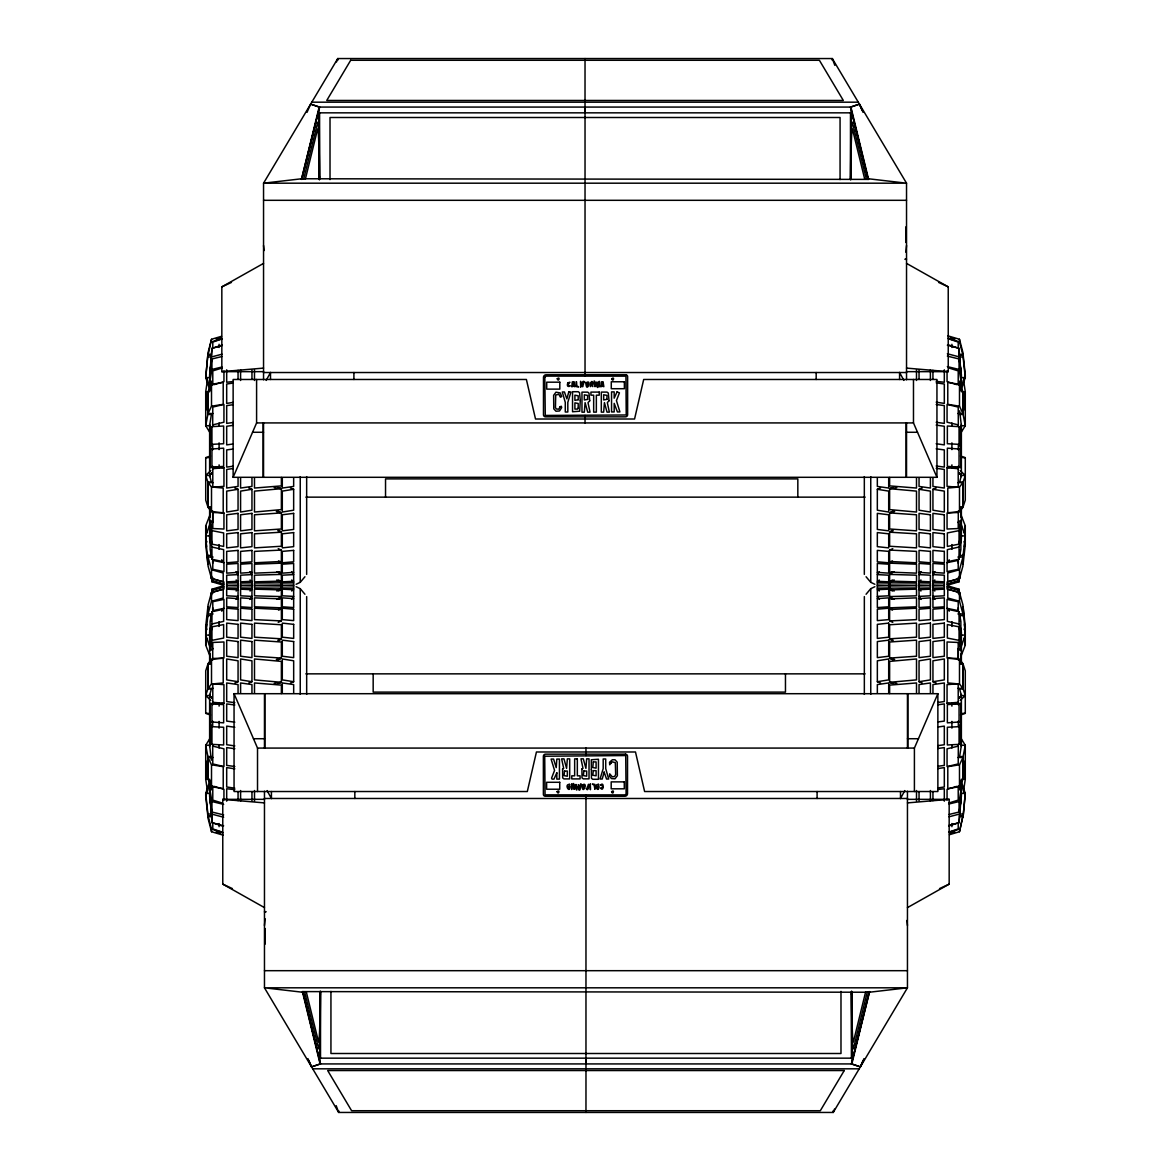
<?xml version="1.0" encoding="UTF-8"?>
<svg xmlns="http://www.w3.org/2000/svg" width="1171" height="1171" viewBox="0 0 1171 1171"><rect width="100%" height="100%" fill="white"/><g stroke="black" fill="none" stroke-linecap="round" stroke-linejoin="round"><path stroke-width="1.5" d="M212.668 563.353L212.668 560.309M212.668 521.578L212.668 510.849M296.131 586.715L300.244 588.676L300.244 694.315M319.42 179.895L319.42 176.455M851.58 994.545L851.58 991.105M874.869 584.285L870.756 582.324L870.756 476.685M958.332 660.151L958.332 649.422M958.332 610.691L958.332 607.647M302.821 993.228L302.396 991.603L869.79 992.232M320.356 993.506L320.327 1001.307A55.344 1.727 90 0 1 318.644 1048.85L304.562 991.749M585.032 58.55L585.017 112.84L318.146 112.84M585.968 1112.45L585.983 1058.16L852.854 1058.16M850.644 177.494L850.673 169.693A55.344 1.727 90 0 1 852.356 122.15L866.438 179.251M868.179 177.772L868.604 179.397L301.21 178.768M320.107 1058.525L320.444 991.998M850.556 179.002L850.893 112.475M211.673 384.542L209.624 377.618L211.366 354.389L207.882 354.389L205.715 377.618L209.77 389.738M961.23 781.262L965.285 793.382L963.118 816.611L959.635 816.611L961.376 793.382L959.327 786.458M210.268 627.993L209.624 635.092L211.278 640.317M210.897 620.893L211.366 615.565L207.896 615.565L205.715 635.092L209.902 646.904M960.103 550.107L959.635 555.435L963.104 555.435L965.285 535.908L961.098 524.096M960.732 543.007L961.376 535.908L959.722 530.683M264.47 925.485L265.144 918.752M905.856 252.248L906.53 245.515M207.882 354.389L205.715 377.618L209.624 377.618M963.118 816.611L965.285 793.382L961.376 793.382M211.073 598.132L211.951 589.218L223.646 585.749L223.646 586.642L213.62 589.613M959.927 572.868L959.049 581.782L947.354 585.251L947.354 584.358L957.38 581.387M959.049 581.782L959.927 573.761M210.341 656.96L205.715 645.162L205.715 626.236L207.896 606.71L207.896 615.565M960.659 514.04L965.285 525.838L965.285 544.764L963.104 564.29L963.104 555.435M209.814 390.119L210.209 386.884M960.791 784.116L961.186 780.881M221.978 345.665L211.936 348.285L210.546 368.953M210.546 368.133L211.936 348.285M205.715 631.476L206.594 624.421M207.457 617.351L207.896 613.809M205.715 645.162L206.594 638.093M964.406 532.907L965.285 525.838M963.104 557.191L963.543 553.649M964.406 546.579L965.285 539.524M949.022 825.335L959.064 822.715L960.454 802.867M959.064 822.715L960.454 802.047M210.824 598.542L211.951 590.55L211.951 593.595M960.176 572.458L959.049 580.45L959.049 577.405M207.399 380.399L205.715 391.743L205.715 425.717L210.487 433.504M205.715 410.289L206.681 403.805M964.318 767.195L965.285 760.711M963.601 790.601L965.285 779.257L965.285 745.283L960.513 737.496M209.624 425.717L211.366 414.461L207.882 414.461L205.715 425.717L209.624 425.717L211.322 428.82M961.376 745.283L959.635 756.539L963.118 756.539L965.285 745.283L961.376 745.283L959.678 742.18M210.56 648.851L211.951 640.361L223.646 638.063L223.646 624.567L211.951 626.851L210.56 635.341L210.56 650.564L213.181 648.529M959.049 530.639L947.354 532.937L947.354 546.433L959.049 544.149L959.049 530.639L960.44 522.149M959.049 544.149L960.44 535.659L960.44 520.436L957.819 522.471M221.978 356.526L211.936 358.97L210.136 369.582L210.136 382.2M210.136 380.077L211.936 369.451L211.936 358.97M949.022 814.474L959.064 812.03L959.064 801.55L960.864 790.923M959.064 812.03L960.864 801.418L960.864 788.8M210.136 633.628L211.951 623.967L223.646 621.377L223.646 609.198L211.951 611.789L210.136 621.45L210.136 638.795M959.049 547.033L947.354 549.623L947.354 561.802L959.049 559.211L959.049 547.033L960.864 537.372M959.049 559.211L960.864 549.55L960.864 532.205M205.715 403.805L207.882 392.548L207.882 414.461M965.285 767.195L963.118 778.452L963.118 756.539M862.046 110.03L859.441 104.117L850.922 107.073L319.156 107.073L301.459 179.397L319.595 107.073L310.637 104.117L307.007 112.372M303.64 179.251L317.722 122.15A55.344 1.727 -90 0 1 319.405 169.693L319.42 177.494M305.368 179.119L317.502 129.513A48.377 1.508 -90 0 1 319.215 177.494M865.632 991.881L853.498 1041.487A48.377 1.508 -90 0 1 851.785 993.506M853.498 1048.469L867.36 991.749M862.968 1060.97L860.363 1066.883L851.405 1063.927L869.541 991.603L851.844 1063.927L320.078 1063.927L311.559 1066.883L308.954 1060.97M301.898 177.772L301.898 179.397L319.595 107.073M851.405 1063.927L869.102 991.603L869.102 993.228M221.539 336.297L211.512 339.268L208.028 352.676L208.028 355.237L211.409 355.237M208.028 355.237L211.512 339.268M949.461 834.703L959.488 831.732L962.972 815.763L959.591 815.763M959.488 831.732L962.972 815.763M208.043 613.941L211.512 601.265L223.222 598L223.222 589.145L211.512 592.424L208.043 605.085L208.043 613.941L213.093 613.941M959.488 569.735L947.778 573L947.778 581.855L959.488 578.576L959.488 569.735L962.957 557.059L957.907 557.059M959.488 578.576L962.957 565.915L962.957 557.059M209.77 781.262L205.715 793.382L207.896 814.035L211.366 814.035L209.624 793.382L211.688 786.458M959.312 384.542L961.376 377.618L959.635 356.965L963.104 356.965L965.285 377.618L961.23 389.738M209.624 793.191L211.731 786.283M959.269 384.717L961.376 377.809M211.263 530.683L209.624 535.908L210.253 543.007M959.737 640.317L961.376 635.092L960.747 627.993M211.248 530.844L209.624 535.908L205.715 535.908L207.882 564.29L205.715 544.764L205.715 525.838L210.326 514.04M959.752 640.156L961.376 635.092L965.285 635.092L963.118 606.71L965.285 626.236L965.285 645.162L960.674 656.96M210.824 700.434L205.715 695.53L207.896 688.899L207.896 664.191L205.715 670.837L205.715 713.329L210.502 715.027M960.498 455.973L965.285 457.671L965.285 500.163L963.104 506.809L963.104 482.101L965.285 475.47L960.176 470.566M211.366 816.611L207.896 816.611L205.715 795.958L210.356 782.096M960.644 388.904L965.285 375.042L963.104 354.389L959.635 354.389M205.715 535.908L210.487 522.398M205.715 544.764L206.901 541.383M964.099 629.617L965.285 626.236M960.513 648.602L965.285 635.092M336.516 61.946L337.775 58.55L832.303 58.55L906.53 183.188L906.53 379.77M834.484 1109.054L833.225 1112.45L338.697 1112.45L264.47 987.812L264.47 791.23M320.517 1063.927L302.821 991.603L320.517 1063.927L311.559 1066.883L307.929 1058.628M850.483 107.073L868.179 179.397L850.483 107.073L859.441 104.117L863.071 112.372M906.091 422.921L906.091 477.3L233.131 477.3L256.595 422.921L256.595 379.477M914.405 791.523L914.405 748.079L937.869 693.7L264.909 693.7L264.909 748.079M863.993 1058.628L860.363 1066.883L851.844 1063.927M208.014 774.412L205.715 779.257L207.413 790.601M962.986 396.588L965.285 391.743L963.587 380.399M208.028 413.509L211.512 406.205L223.207 404.332L223.207 382.419L211.512 384.308L208.028 391.612L208.028 413.509L213.093 413.509M959.488 764.795L947.793 766.668L947.793 788.581L959.488 786.692L959.488 764.795L962.972 757.491L957.907 757.491M959.488 786.692L962.972 779.388L962.972 757.491M211.366 760.199L209.624 745.283L211.322 742.18M959.678 428.82L961.376 425.717L959.635 410.801M266.168 380.414L270.53 372.466M900.47 798.534L904.832 790.586M209.624 744.61L211.366 741.55M959.635 429.45L961.376 426.39M210.502 737.496L205.715 745.283L205.715 779.257L209.624 779.257M960.498 433.504L965.285 425.717L965.285 391.743L961.376 391.743M210.546 446.605L211.936 444.336L223.646 443.736L223.646 426.024L211.936 426.639L210.546 428.893L210.546 447.834M959.064 726.664L947.354 727.264L947.354 744.976L959.064 744.361L959.064 726.664L960.454 724.395M959.064 744.361L960.454 742.107L960.454 723.166M236.161 591.048L238.064 588.135L226.691 587.944L226.691 583.056L238.05 582.865L236.161 579.952M250.067 591.048L251.955 588.135L240.597 587.944L240.582 583.056L251.955 582.865L250.067 579.952M291.769 591.048L293.672 588.135L282.299 587.944L282.299 583.056L293.658 582.865L291.769 579.952M879.231 579.952L877.328 582.865L888.701 583.056L888.701 587.944L877.342 588.135L879.231 591.048M920.933 579.952L919.045 582.865L930.403 583.056L930.418 587.944L919.045 588.135L920.933 591.048M934.839 579.952L932.936 582.865L944.309 583.056L944.309 587.944L932.95 588.135L934.839 591.048M236 599.376L238.064 596.39L226.691 595.805L226.691 589.145L238.064 589.73M249.891 599.376L251.955 596.39L240.597 595.805L240.597 589.145L251.955 589.73M291.608 599.376L293.672 596.39L282.299 595.805L282.299 589.145L293.672 589.73M879.392 571.624L877.328 574.61L888.701 575.195L888.701 581.855L877.328 581.27M921.109 571.624L919.045 574.61L930.403 575.195L930.403 581.855L919.045 581.27M935 571.624L932.936 574.61L944.309 575.195L944.309 581.855L932.936 581.27M221.714 611.16L223.939 608.335L223.939 599.391L212.785 601.689L212.785 610.633L223.939 608.335M947.061 562.665L958.215 560.367L958.215 569.311L947.061 571.609L947.061 562.665L949.286 559.84M208.043 688.343L211.512 684.04L223.222 682.927L223.222 658.219L211.512 659.332L208.043 663.65L208.043 688.343L213.093 688.343M959.488 486.96L947.778 488.073L947.778 512.781L959.488 511.668L959.488 486.96L962.957 482.657L957.907 482.657M959.488 511.668L962.957 507.35L962.957 482.657M296.117 584.285L300.244 582.324L304.928 576.761M866.072 594.239L870.756 588.676L874.883 586.715M281.377 588.193L278.8 590.784L281.377 588.193L281.377 582.807L278.786 580.216L281.377 582.807L254.488 583.056L254.502 587.944L281.377 588.193L276.898 591.106M889.623 582.807L892.2 580.216L889.623 582.807L889.623 588.193L892.214 590.784L889.623 588.193L916.512 587.944L916.498 583.056L889.623 582.807L894.102 579.894M210.487 455.973L205.715 457.671L205.715 500.163L207.882 506.809L207.882 482.101L205.715 475.47L210.809 470.566M960.191 700.434L965.285 695.53L963.118 688.899L963.118 664.191L965.285 670.837L965.285 713.329L960.513 715.027M281.377 596.581L278.8 599.04L281.377 596.581L281.377 589.906L254.502 589.145L254.502 595.805L281.377 596.581L276.898 599.289M889.623 574.419L892.2 571.96L889.623 574.419L889.623 581.094L916.498 581.855L916.498 575.195L889.623 574.419L894.102 571.711M278.8 610.003L281.377 607.837L281.377 598.893L254.502 597.854L254.502 606.798L281.377 607.837L278.215 609.549M892.2 560.997L889.623 563.163L889.623 572.107L916.498 573.146L916.498 564.202L889.623 563.163L892.785 561.451M278.566 640.639L281.377 638.81L281.377 624.743L254.502 623.118L254.502 637.185L281.377 638.81L278.274 640.654M892.726 530.346L889.623 532.19L916.498 533.815L916.498 547.882L889.623 546.257L889.623 532.19L892.434 530.361M263.548 371.661L221.831 371.661L221.831 286.866L263.548 263.387M907.452 907.613L949.169 884.134L949.169 799.339L907.452 799.339M278.274 659.639L281.377 658.087L281.377 642.015L254.502 640.156L254.502 656.228L281.377 658.087L276.722 660.137M894.278 510.863L889.623 512.913L916.498 514.772L916.498 530.844L889.623 528.985L889.623 512.913L892.726 511.361M221.831 286.866L231.463 282.416M939.537 888.584L949.169 884.134M278.215 622.343L281.377 620.937L281.377 609.52L254.502 608.203L254.502 619.62L281.377 620.937M889.623 550.063L916.498 551.38L916.498 562.797L889.623 561.48L889.623 550.063L892.785 548.657M210.136 467.361L223.646 466.38L223.646 448.171L210.136 449.137L210.136 467.507L218.582 467.522M952.418 703.478L960.864 703.493L960.864 721.863L947.354 722.829L947.354 704.62L960.864 703.639M234.815 683.03L238.064 681.712L238.064 660.795L226.691 658.966L226.691 679.883L238.064 681.712M248.72 683.03L251.955 681.712L251.955 660.795L240.597 658.966L240.597 679.883L251.955 681.712M290.423 683.03L293.672 681.712L293.672 660.795L282.299 658.966L282.299 679.883L293.672 681.712M877.328 489.288L888.701 491.117L888.701 512.034L877.328 510.205L877.328 489.288L880.577 487.97M919.045 489.288L930.403 491.117L930.403 512.034L919.045 510.205L919.045 489.288L922.28 487.97M932.936 489.288L944.309 491.117L944.309 512.034L932.936 510.205L932.936 489.288L936.185 487.97M278.025 640.098L281.377 638.81M889.623 532.19L892.975 530.902M222.344 338.843L212.785 342.093L212.785 348.168L222.344 344.933M948.656 826.067L958.215 822.832L958.215 828.907L948.656 832.157M277.937 683.425L281.377 682.312L281.377 661.395L254.502 658.966L254.502 679.883L281.377 682.312L277.937 683.161M893.063 487.839L889.623 488.688L916.498 491.117L916.498 512.034L889.623 509.605L889.623 488.688L893.063 487.575M222.344 367.928L212.785 370.9L212.785 385.113M214.381 384.615L223.939 381.644L223.939 370.987M956.619 786.385L947.061 789.356L947.061 800.013M948.656 803.072L958.215 800.1L958.215 785.887M215.976 338.99L220.748 337.526M950.252 833.474L955.024 832.01M211.512 341.83L221.539 338.873M949.461 832.127L959.488 829.17M212.785 592.263L223.939 589.013L223.939 586.788L212.785 590.038L212.785 593.39M958.215 578.737L947.061 581.987L947.061 584.212L958.215 580.962L958.215 577.61M276.341 659.493L281.377 658.087M889.623 512.913L894.659 511.507M211.936 356.833L221.978 354.213M949.022 816.787L959.064 814.167M211.936 369.451L221.978 367.021M949.022 803.979L959.064 801.55M212.785 424.853L223.939 422.204L223.939 404.419L212.785 407.069L212.668 425.468M958.215 746.147L947.061 748.796L947.061 766.581L958.215 763.931L958.332 745.532M905.168 259.42L906.53 259.186L905.168 258.996M265.832 911.58L264.47 911.814L265.832 912.004M238.05 489.288L226.691 491.117L226.691 512.034L238.05 510.205L238.05 489.288L234.8 487.97M251.955 489.288L240.582 491.117L240.582 512.034L251.955 510.205L251.955 489.288L248.706 487.97M293.658 489.288L282.299 491.117L282.299 512.034L293.658 510.205L293.658 489.288L290.408 487.97M877.342 681.712L888.701 679.883L888.701 658.966L877.342 660.795L877.342 681.712L880.592 683.03M919.045 681.712L930.418 679.883L930.418 658.966L919.045 660.795L919.045 681.712L922.294 683.03M932.95 681.712L944.309 679.883L944.309 658.966L932.95 660.795L932.95 681.712L936.2 683.03M233.175 383.049L226.691 384.015L226.691 403.395L233.175 402.414M889.623 488.688L896.781 487.619M274.219 683.381L281.377 682.312M937.825 768.586L944.309 767.605L944.309 786.985L937.825 787.951M233.175 425.336L226.691 426.273L226.691 444.892L233.175 443.97M233.175 468.532L226.691 469.454L226.691 488.044L238.05 486.419L238.05 477.973M937.825 702.468L944.309 701.546L944.309 682.956L932.95 684.581L932.95 693.027M937.825 727.03L944.309 726.108L944.309 744.727L937.825 745.664M233.175 404.712L226.691 405.605L226.691 423.39L233.175 422.497M937.825 748.503L944.309 747.61L944.309 765.395L937.825 766.288M233.175 449.049L226.691 449.898L226.691 467.083L233.175 466.219M937.825 704.781L944.309 703.917L944.309 721.102L937.825 721.951M958.215 466.278L958.215 487.268L947.061 486.331L947.061 467.741L955.024 466.702M215.976 704.298L223.939 703.259L223.939 684.669L212.785 683.732L212.785 704.722M301.65 178.768L263.548 183.188L263.548 379.77M869.35 992.232L907.452 987.812L907.452 791.23M233.175 381.541L226.691 382.244L226.691 369.816M937.825 789.459L944.309 788.756L944.309 801.184M277.922 487.839L281.377 488.688L254.488 491.117L254.488 512.034L281.377 509.605L281.377 488.688L277.922 487.575M893.078 683.161L889.623 682.312L916.512 679.883L916.512 658.966L889.623 661.395L889.623 682.312L893.078 683.425M221.831 371.661L263.548 368.104M907.452 802.896L949.169 799.339M212.785 468.678L223.939 467.741L223.939 486.331L212.785 487.268L212.785 466.278M958.215 704.722L958.215 683.732L947.061 684.669L947.061 703.259L958.215 702.322M276.722 510.863L281.377 512.913L254.488 514.772L254.488 530.844L281.377 528.985L281.377 512.913L278.274 511.361M238.05 572.356L226.691 573.146L226.691 564.202L238.05 563.427L238.064 607.573L226.691 606.798L226.691 597.854L238.064 598.644M251.955 572.356L240.582 573.146L240.582 564.202L251.955 563.427L251.955 607.573L240.597 606.798L240.597 597.854L251.955 598.644M293.658 572.356L282.299 573.146L282.299 564.202L293.658 563.427L293.672 607.573L282.299 606.798L282.299 597.854L293.672 598.644M877.342 598.644L888.701 597.854L888.701 606.798L877.342 607.573L877.328 563.427L888.701 564.202L888.701 573.146L877.328 572.356M919.045 598.644L930.418 597.854L930.418 606.798L919.045 607.573L919.045 563.427L930.403 564.202L930.403 573.146L919.045 572.356M932.95 598.644L944.309 597.854L944.309 606.798L932.95 607.573L932.936 563.427L944.309 564.202L944.309 573.146L932.936 572.356M894.278 660.137L889.623 658.087L916.512 656.228L916.512 640.156L889.623 642.015L889.623 658.087L892.726 659.639M278.274 530.346L281.377 532.19L254.488 533.815L254.488 547.882L281.377 546.257L281.377 532.19L278.552 530.361M892.726 640.654L889.623 638.81L916.512 637.185L916.512 623.118L889.623 624.743L889.623 638.81L892.448 640.639M238.05 581.27L226.691 581.855L226.691 575.195L238.05 574.61L235.986 571.624M251.955 581.27L240.582 581.855L240.582 575.195L251.955 574.61L249.891 571.624M293.658 581.27L282.299 581.855L282.299 575.195L293.658 574.61L291.594 571.624M877.342 589.73L888.701 589.145L888.701 595.805L877.342 596.39L879.406 599.376M919.045 589.73L930.418 589.145L930.418 595.805L919.045 596.39L921.109 599.376M932.95 589.73L944.309 589.145L944.309 595.805L932.95 596.39L935.014 599.376M281.377 550.063L254.488 551.38L254.488 562.797L281.377 561.48L281.377 550.063L278.215 548.657M889.623 620.937L916.512 619.62L916.512 608.203L889.623 609.52L889.623 620.937L892.785 622.343M958.215 512.488L947.061 512.957L947.061 529.029L958.215 528.545L958.332 510.849M212.785 658.512L223.939 658.043L223.939 641.971L212.785 642.455L212.668 660.151M281.377 574.419L254.488 575.195L254.488 581.855L281.377 581.094L281.377 574.419L278.786 571.96L281.377 574.419L276.898 571.711M889.623 596.581L916.512 595.805L916.512 589.145L889.623 589.906L889.623 596.581L892.214 599.04L889.623 596.581L894.102 599.289M226.691 585.28L238.05 585.076M240.582 585.28L251.955 585.076M282.299 585.28L293.658 585.076M877.342 585.924L888.701 585.72M919.045 585.924L930.418 585.72M932.95 585.924L944.309 585.72M254.488 585.28L281.377 585.017M889.623 585.983L916.512 585.72M952.418 467.522L960.864 467.507L960.864 449.137L947.354 448.171L947.354 466.38L960.864 467.361M218.582 703.478L210.136 703.493L210.136 721.863L223.646 722.829L223.646 704.62L210.136 703.639M311.793 102.184L858.284 102.184M851.932 112.84L585.061 112.84L585.032 107.073M263.548 200.314L906.53 200.314M959.591 355.237L962.957 355.237L962.957 352.676L959.488 339.268L947.778 335.814M207.882 356.965L211.366 356.965M906.53 371.661L948.232 371.661L948.232 286.866L906.53 263.387M263.548 372.524L906.53 372.524M961.376 377.618L965.285 377.618L965.285 375.042M209.624 391.743L205.715 391.743L208.014 396.588M957.907 413.509L962.957 413.509L962.957 391.612L959.488 384.308L947.778 382.419L947.778 404.332L959.488 406.205L962.957 413.509M959.635 414.461L963.104 414.461L965.285 425.717L961.376 425.717M256.595 422.921L913.482 422.921L936.946 477.3L906.53 477.3L906.53 422.921M252.555 432.275L263.548 432.275M906.53 432.275L917.508 432.275M205.715 457.671L208.321 457.671M962.679 457.671L965.285 457.671M205.715 475.47L209.624 475.47L212.112 472.806L209.624 475.47L211.366 482.101L207.882 482.101M965.285 475.47L961.376 475.47L958.888 472.806L961.376 475.47L959.635 482.101L963.104 482.101M208.028 482.657L211.512 486.96L223.207 488.073L223.207 512.781L211.512 511.668L208.028 507.35L208.028 482.657L213.093 482.657M305.894 497.148L865.135 497.148M965.285 535.908L961.376 535.908L959.737 530.844M207.882 555.435L211.366 555.435L210.882 550.107M208.028 557.059L211.512 569.735L223.207 573L223.207 581.855L211.512 578.576L208.028 565.915L208.028 557.059L213.093 557.059M957.907 613.941L962.972 613.941L962.972 605.085L959.488 592.424L947.793 589.145L947.793 598L959.488 601.265L962.972 613.941M963.118 615.565L959.635 615.565L960.118 620.893M205.715 635.092L209.624 635.092L211.263 640.156M305.865 673.852L865.106 673.852M957.907 688.343L962.972 688.343L962.972 663.65L959.488 659.332L947.793 658.219L947.793 682.927L959.488 684.04L962.972 688.343M207.896 688.899L211.366 688.899L209.624 695.53L212.053 698.165L209.624 695.53L205.715 695.53M963.118 688.899L959.635 688.899L961.376 695.53L958.961 698.165L961.376 695.53L965.285 695.53M937.869 693.7L937.869 791.523L644.606 791.523L635.487 751.987L536.435 751.987L527.316 791.523L234.054 791.523L234.054 693.7L264.47 693.7L264.47 748.079M205.715 713.329L208.321 713.329M962.679 713.329L965.285 713.329M253.492 738.725L264.47 738.725M907.452 738.725L918.445 738.725M209.624 745.283L205.715 745.283L207.896 756.539L207.896 778.452L205.715 767.195M234.054 693.7L257.518 748.079L914.405 748.079M207.896 756.539L211.366 756.539M208.043 757.491L211.512 764.795L223.222 766.668L223.222 788.581L211.512 786.692L208.043 779.388L208.043 757.491L213.093 757.491M961.376 779.257L965.285 779.257L962.986 774.412M209.624 793.382L205.715 793.382L205.715 795.958M264.47 798.476L907.452 798.476M264.47 907.613L222.768 884.134L222.768 799.339L264.47 799.339M959.635 814.035L963.118 814.035M223.222 835.186L211.512 831.732L208.043 818.324L208.043 815.763L211.409 815.763M264.47 970.686L907.452 970.686M319.068 1058.16L585.939 1058.16L585.968 1063.927M312.716 1068.816L859.207 1068.816M889.623 585.017L916.498 585.28M254.502 585.72L281.377 585.983M932.936 585.076L944.309 585.28M919.045 585.076L930.403 585.28M877.328 585.076L888.701 585.28M282.299 585.72L293.672 585.924M240.597 585.72L251.955 585.924M226.691 585.72L238.064 585.924M960.44 447.834L960.44 428.893L959.049 426.639L947.354 426.024L947.354 443.736L959.049 444.336L960.44 446.605M210.56 724.395L211.951 726.664L223.646 727.264L223.646 744.976L211.951 744.361L210.56 742.107L210.56 723.166M906.53 368.104L948.232 371.661M947.061 467.741L958.215 468.678M212.785 702.322L223.939 703.259M222.768 799.339L264.47 802.896M936.185 381.365L944.309 382.244L944.309 369.816M234.815 789.635L226.691 788.756L226.691 801.184M868.428 178.768L906.53 183.188L263.548 183.188L337.775 58.55L337.775 60.292M302.572 992.232L264.47 987.812L907.452 987.812L833.225 1112.45L833.225 1110.708M215.976 466.702L223.939 467.741M947.061 703.259L955.024 704.298M936.185 448.83L944.309 449.898L944.309 467.083L936.185 466.014M234.815 704.986L226.691 703.917L226.691 721.102L234.815 722.17M936.185 404.493L944.309 405.605L944.309 423.39L936.185 422.277M234.815 748.723L226.691 747.61L226.691 765.395L234.815 766.507M936.185 468.298L944.309 469.454L944.309 488.044L932.936 486.419L932.936 477.973M234.815 702.702L226.691 701.546L226.691 682.956L238.064 684.581L238.064 693.027M936.185 425.102L944.309 426.273L944.309 444.892L936.185 443.736M234.815 727.264L226.691 726.108L226.691 744.727L234.815 745.898M936.185 382.815L944.309 384.015L944.309 403.395L936.185 402.18M274.204 487.619L281.377 488.688M889.623 682.312L896.796 683.381M234.815 768.82L226.691 767.605L226.691 786.985L234.815 788.185M957.834 648.529L960.454 650.564L960.454 635.341L959.064 626.851L947.354 624.567L947.354 638.063L959.064 640.361L960.454 648.851M210.546 522.149L211.936 530.639L223.646 532.937L223.646 546.433L211.936 544.149L210.546 535.659L210.546 520.436L213.166 522.471M947.061 608.335L958.215 610.633L958.215 601.689L947.061 599.391L947.061 608.335L949.3 611.16M223.939 562.665L212.785 560.367L212.785 569.311L223.939 571.609L223.939 562.665L221.7 559.84M960.864 638.795L960.864 621.45L959.064 611.789L947.354 609.198L947.354 621.377L959.064 623.967L960.864 633.628M210.136 537.372L211.936 547.033L223.646 549.623L223.646 561.802L211.936 559.211L210.136 549.55L210.136 532.205M958.215 424.853L947.061 422.204L947.061 404.419L958.215 407.069L958.332 425.468M212.785 746.147L223.939 748.796L223.939 766.581L212.785 763.931L212.668 745.532M947.354 356.116L959.049 358.97L960.864 369.582L960.864 382.2M947.354 366.611L959.049 369.451L960.864 380.077M210.136 790.923L211.951 801.55L223.646 804.389M210.136 788.8L210.136 801.418L211.951 812.03L223.646 814.884M947.354 345.225L959.049 348.285L960.44 368.953M947.354 353.774L959.049 356.833L960.44 368.133M210.56 802.867L211.951 814.167L223.646 817.226M210.56 802.047L211.951 822.715L223.646 825.775M889.623 658.087L894.673 659.493M276.327 511.507L281.377 512.913M958.215 592.263L947.061 589.013L947.061 586.788L958.215 590.038L958.215 593.39M212.785 578.737L223.939 581.987L223.939 584.212L212.785 580.962L212.785 577.61M947.778 338.375L959.488 341.83L962.957 355.237M959.927 597.239L959.064 589.218L947.354 585.749L947.354 586.642L957.38 589.613M213.62 581.387L223.646 584.358L223.646 585.251L211.936 581.782L211.073 573.761M208.043 815.763L211.512 829.17L223.222 832.625M950.237 337.526L955.024 338.99M215.976 832.01L220.763 833.474M948.656 367.928L958.215 370.9L958.215 385.113M956.619 384.615L947.061 381.644L947.061 370.987M214.381 786.385L223.939 789.356L223.939 800.013M222.344 803.072L212.785 800.1L212.785 785.887M948.656 338.843L958.215 342.093L958.215 348.168L948.656 344.933M222.344 826.067L212.785 822.832L212.785 828.907L222.344 832.157M310.637 104.117L319.156 107.073M889.623 638.81L892.99 640.098M278.01 530.902L281.377 532.19M938.615 282.416L948.232 286.866M222.768 884.134L232.385 888.584M892.785 609.549L889.623 607.837L889.623 598.893L916.512 597.854L916.512 606.798L889.623 607.837L892.214 610.003M278.215 561.451L281.377 563.163L281.377 572.107L254.488 573.146L254.488 564.202L281.377 563.163L278.786 560.997M889.623 588.193L894.102 591.106M276.898 579.894L281.377 582.807M866.072 576.761L870.756 582.324M300.244 588.676L304.928 594.239M959.635 741.55L961.376 744.61M209.624 426.39L211.366 429.45M899.548 372.466L903.91 380.414M267.09 790.586L271.452 798.534M834.821 65.342L832.303 58.55L832.303 60.292M336.179 1105.658L338.697 1112.45L338.697 1110.708M964.084 541.383L965.285 544.764M205.715 626.236L206.916 629.617M960.659 782.096L965.285 795.958M205.715 375.042L210.341 388.904M959.269 786.283L961.376 793.191M209.624 377.809L211.731 384.717M850.922 107.073L868.179 177.626M864.71 179.119L852.576 129.513A48.377 1.508 90 0 0 850.863 177.494M306.29 991.881L318.424 1041.487A48.377 1.508 90 0 0 320.137 993.506M302.821 993.374L320.078 1063.927M965.285 403.805L963.104 392.548L963.104 414.461M964.318 403.805L965.285 410.289M205.715 760.711L206.681 767.195M960.191 598.542L959.064 590.55L959.064 593.595M210.809 572.458L211.936 580.45L211.936 577.405M963.118 613.809L963.543 617.351M964.421 624.421L965.285 631.476M964.421 638.093L965.285 645.162M205.715 525.838L206.579 532.907M205.715 539.524L206.579 546.579M207.457 553.649L207.882 557.191M960.791 386.884L961.171 390.119M209.829 780.881L210.209 784.116M959.927 598.132L959.064 589.218M211.073 572.868L211.936 581.782M906.94 920.435L907.452 925.485M263.548 245.515L264.061 250.565M851.478 991.998L851.815 1058.525L851.844 991.764M319.522 179.002L319.185 112.475L319.156 179.236M851.58 993.506L851.595 1001.307A55.344 1.727 -90 0 0 853.278 1048.85M958.332 560.309L958.332 563.353M212.668 607.647L212.668 610.691M963.104 354.389L963.104 356.965M961.376 374.354L961.376 391.304M961.376 424.531L961.376 476.582M961.376 507.014L961.376 539.187M961.376 631.813L961.376 663.986M961.376 694.418L961.376 746.469M961.376 779.696L961.376 796.646M960.864 653.872L960.864 664.162M960.864 506.838L960.864 517.128M959.488 339.268L959.488 341.83M959.488 384.308L959.488 406.205M959.488 592.424L959.488 601.265M959.488 659.332L959.488 684.04M959.049 348.285L959.049 356.833M959.049 358.97L959.049 369.451M959.049 426.639L959.049 444.336M959.049 448.376L959.049 466.585M959.064 611.789L959.064 623.967M959.064 626.851L959.064 640.361M959.064 704.415L959.064 722.624M958.332 444.614L958.332 449.927M958.332 721.073L958.332 726.386M951.906 344.318L951.906 347.465M951.906 423.009L951.906 426.303M951.906 442.872L951.906 449.605M951.906 464.872L951.906 468.268M951.906 544.559L951.906 549.331M951.906 621.669L951.906 626.441M951.906 702.732L951.906 706.128M951.906 721.395L951.906 728.128M951.906 744.697L951.906 747.991M951.906 823.535L951.906 826.682M936.946 477.3L936.946 379.477L643.684 379.477L634.565 419.013L535.513 419.013L526.394 379.477L233.131 379.477L233.131 477.3M932.936 370.343L932.936 379.228M932.95 791.772L932.95 800.657M930.403 369.816L930.403 380.473M930.403 477.9L930.403 488.044L919.045 486.419L919.045 477.973M930.418 693.1L930.418 682.956L919.045 684.581L919.045 693.027M930.418 790.527L930.418 801.184M919.045 370.343L919.045 379.228M919.045 791.772L919.045 800.657M916.498 369.816L916.498 380.473M916.498 477.9L916.498 488.044L889.623 485.892L889.623 477.446M916.512 693.1L916.512 682.956L889.623 685.108L889.623 693.554M916.512 790.527L916.512 801.184M913.482 379.477L913.482 422.921M907.891 693.7L907.891 748.079M907.452 693.7L907.452 748.079M905.886 226.823L905.886 242.47M900.499 791.523L900.499 798.476M899.577 372.524L899.577 379.477M888.701 477.9L888.701 488.044L877.328 486.419L877.328 477.973M888.701 693.1L888.701 682.956L877.342 684.581L877.342 693.027M870.756 588.676L870.756 694.315M864.33 476.626L864.33 574.39M864.344 596.61L864.344 694.374M851.405 991.998L851.405 1058.525M850.922 112.489L850.922 179.236M850.658 176.455L850.658 179.895M850.483 112.475L850.483 179.002M840.983 991.413L840.983 1053.505L330.939 1053.505L330.939 991.413M840.061 179.587L840.061 117.495L330.017 117.495L330.017 179.587M817.095 791.523L817.095 798.476M816.172 372.524L816.172 379.477M797.832 497.148L797.832 478.895L385.537 478.895L385.537 497.148M785.463 673.852L785.463 692.105L373.168 692.105L373.168 673.852M585.968 748.079L585.968 755.558M585.968 794.889L585.968 1058.716M585.032 112.284L585.032 376.111M585.032 415.442L585.032 422.921M354.828 791.523L354.828 798.476M353.905 372.524L353.905 379.477M320.517 991.998L320.517 1058.525M320.342 991.105L320.342 994.545M320.078 991.764L320.078 1058.511M319.595 112.475L319.595 179.002M306.656 476.626L306.656 574.39M306.67 596.61L306.67 694.374M300.244 476.685L300.244 582.324M293.658 477.973L293.658 486.419L282.299 488.044L282.299 477.9M293.672 693.027L293.672 684.581L282.299 682.956L282.299 693.1M281.377 477.446L281.377 485.892L254.488 488.044L254.488 477.9M281.377 693.554L281.377 685.108L254.502 682.956L254.502 693.1M271.423 791.523L271.423 798.476M270.501 372.524L270.501 379.477M265.114 928.53L265.114 944.177M263.548 422.921L263.548 477.3M263.109 422.921L263.109 477.3M257.518 748.079L257.518 791.523M254.488 369.816L254.488 380.473M254.502 790.527L254.502 801.184M251.955 370.343L251.955 379.228M251.955 477.973L251.955 486.419L240.582 488.044L240.582 477.9M251.955 693.027L251.955 684.581L240.597 682.956L240.597 693.1M251.955 791.772L251.955 800.657M240.582 369.816L240.582 380.473M240.597 790.527L240.597 801.184M238.05 370.343L238.05 379.228M238.064 791.772L238.064 800.657M219.094 344.318L219.094 347.465M219.094 423.009L219.094 426.303M219.094 442.872L219.094 449.605M219.094 464.872L219.094 468.268M219.094 544.559L219.094 549.331M219.094 621.669L219.094 626.441M219.094 702.732L219.094 706.128M219.094 721.395L219.094 728.128M219.094 744.697L219.094 747.991M219.094 823.535L219.094 826.682M212.668 444.614L212.668 449.927M212.668 721.073L212.668 726.386M211.936 426.639L211.936 444.336M211.936 448.376L211.936 466.585M211.936 530.639L211.936 544.149M211.936 547.033L211.936 559.211M211.951 589.218L211.951 590.111M211.951 611.789L211.951 623.967M211.951 626.851L211.951 640.361M211.951 704.415L211.951 722.624M211.951 726.664L211.951 744.361M211.951 801.55L211.951 812.03M211.951 814.167L211.951 822.715M211.512 384.308L211.512 406.205M211.512 486.96L211.512 511.668M211.512 569.735L211.512 578.576M211.512 592.424L211.512 601.265M211.512 659.332L211.512 684.04M211.512 764.795L211.512 786.692M211.512 829.17L211.512 831.732M210.136 506.838L210.136 517.128M210.136 653.872L210.136 664.162M209.624 374.354L209.624 391.304M209.624 424.531L209.624 476.582M209.624 507.014L209.624 539.187M209.624 631.813L209.624 663.986M209.624 694.418L209.624 746.469M209.624 779.696L209.624 796.646M207.896 814.035L207.896 816.611M544.822 377.208L545.276 415.442L626.222 414.988L625.943 376.154L546.125 376.111L544.822 377.208M544.72 756.217L545.057 794.846L624.875 794.889L626.09 794.114L625.724 755.558L544.72 756.217M572.473 385.918L571.975 386.928L572.253 381.98L574.097 381.746L574.888 386.693L572.473 385.918M572.721 382.61C571.931 388.611 575.956 381.292 572.721 382.61M569.472 786.327C569.984 792.401 565.871 784.907 569.472 786.327M569.618 784.365C563.105 783.97 571.214 795.899 569.618 784.365M601.426 385.918L600.928 386.928L601.221 381.98L603.05 381.746L603.855 386.693L601.426 385.918M601.689 382.61C600.899 388.611 604.924 381.292 601.689 382.61M598.44 786.327C598.952 792.401 594.839 784.907 598.44 786.327M598.586 784.365C592.072 783.97 600.181 795.899 598.586 784.365M567.818 382.815C565.417 389.592 573.688 384.571 568.535 385.903C567.32 382.332 572.839 381.644 567.818 382.815M586.115 382.815C585.91 394.671 592.76 378.262 586.115 382.815M582.265 785.112C582.06 796.968 588.911 780.559 582.265 785.112M600.562 785.112C601.967 783.545 604.353 789.561 600.533 787.922C603.694 793.118 604.397 780.589 600.562 785.112M560.045 406.849L558.801 409.177L556.43 409.001L555.435 407.654L555.698 395.051L558.801 394.232L560.411 397.174L561.685 396.588L560.309 392.958L555.976 392.183L553.634 395.315L553.781 408.825L555.976 411.226L559.518 410.977L561.685 407.596L561.29 406.235L560.045 406.849M611.101 763.009L609.71 764.765L609.52 762.277L612.345 759.774L615.024 759.774L617.219 762.175L617.366 775.685L615.024 778.817L611.482 778.569L609.52 776.314L609.71 773.826L612.199 776.768L614.57 776.593L615.683 774.499L615.302 762.658L612.199 761.823L611.101 763.009M557.25 378.745C558.611 383.005 560.558 375.745 557.25 378.745M557.103 791.655C558.479 795.899 560.426 788.639 557.103 791.655M611.73 378.775C613.106 383.034 615.053 375.774 611.73 378.775M611.599 791.684C612.975 795.929 614.921 788.668 611.599 791.684M593.126 383.488C591.677 385.962 594.341 388.479 591.062 384.571C589.291 392.095 590.784 376.081 593.126 383.488M577.976 787.132C580.333 797.729 582.177 776.768 580.113 786.224C577.01 784.043 578.986 783.75 577.976 787.132M586.671 383.093C585.866 390.777 590.594 381.161 586.671 383.093M582.821 785.39C582.016 793.074 586.744 783.458 582.821 785.39M568.769 391.978L566.866 398.901L564.451 391.978L562.3 391.978L565.286 402.37L565.286 412.016L567.818 412.016L567.818 402.37L570.95 391.978L568.769 391.978M604.134 772.099L602.231 779.022L600.05 779.022L603.182 768.63L603.182 758.984L605.714 758.984L605.714 768.63L608.7 779.022L606.549 779.022L604.134 772.099M595.014 386.562C592.189 373.066 597.122 389.153 596.917 381.892C599.742 395.374 594.824 379.302 595.014 386.562M574.083 789.108C571.258 775.626 576.176 791.698 575.986 784.438C578.811 797.934 573.878 781.847 574.083 789.108M617.044 391.89L614.175 398.169L614.175 391.89L611.555 391.89L611.555 411.929L614.175 411.929L614.175 403.366L617.41 411.929L619.898 411.929L616.444 400.599L619.43 392.856L617.044 391.89M556.825 772.831L553.956 779.11L552.068 779.11L551.57 778.144L554.556 770.401L551.102 759.071L553.59 759.071L556.225 767.634L556.825 759.071L559.445 759.071L559.445 779.11L556.825 779.11L556.825 772.831M578.196 408.108L577.713 409.089L574.902 409.089L574.902 402.853L578.196 403.468L578.196 408.108M593.287 761.911L592.804 767.532L596.098 768.147L596.098 761.911L593.287 761.911M580.289 400.35L579.689 411.226L572.546 411.753L572.546 391.714L578.269 391.714L579.543 392.695L580.289 400.35M589.73 400.76L588.003 402.648L590.023 412.177L587.696 412.177L585.09 402.663L584.329 412.177L581.972 412.177L581.972 392.139L587.696 392.139L588.969 393.119L589.73 400.76M609.052 400.731L607.325 402.619L609.359 412.133L607.032 412.133L604.412 402.619L603.665 412.133L601.309 412.133L601.309 392.095L607.032 392.095L608.305 393.075L609.052 400.731M562.592 769.01L562.695 777.925L563.968 778.905L569.692 778.905L569.692 758.867L567.335 758.867L566.588 768.381L563.968 758.867L561.641 758.867L563.675 768.381L562.592 769.01M581.914 768.981L582.031 777.881L583.304 778.861L589.028 778.861L589.028 758.823L586.671 758.823L585.91 768.337L583.304 758.823L580.977 758.823L582.997 768.352L581.914 768.981M591.355 769.391L591.457 778.305L592.731 779.286L598.454 779.286L598.454 759.247L591.311 759.774L591.355 769.391M350.685 60.277L326.753 100.457L843.325 100.457L819.393 60.277L350.685 60.277M844.247 1070.543L820.315 1110.723L351.607 1110.723L327.675 1070.543L844.247 1070.543M580.611 381.453L580.743 386.928L580.611 381.453M599.171 381.453L599.171 386.928L599.303 381.453M571.697 784.072L571.697 789.547L571.829 784.072M590.257 784.072L590.389 789.547L590.257 784.072M578.196 399.735L574.902 400.35L574.902 395.169L578.196 395.783L578.196 399.735M587.622 399.384L584.329 399.984L584.329 394.817L587.622 395.417L587.622 399.384M606.959 399.34L603.665 399.955L603.665 394.773L606.959 395.388L606.959 399.34M564.51 771.045L564.041 775.612L567.335 776.227L567.335 771.045L564.51 771.045M583.846 771.016L583.378 775.583L586.671 776.183L586.671 771.016L583.846 771.016M593.287 770.65L592.804 775.217L596.098 775.831L596.098 770.65L593.287 770.65M583.129 384.19C582.602 392.519 580.567 377.443 585.119 382.332C580.948 382.083 585.002 383.927 583.129 384.19M588.047 786.605C585.485 786.927 590.345 788.859 586.203 788.449C588.969 794.026 588.969 778.686 588.047 786.605M576.395 381.687L576.117 386.591L578.723 386.928L576.849 385.815L576.395 381.687M594.883 789.034L594.151 785.185L592.277 784.072L594.883 784.409L594.883 789.034M592.424 383.517C589.642 385.259 591.779 380.634 592.424 383.517M578.855 787.219C577.83 790.001 582.133 786.707 578.855 787.219M238.05 513.366L226.691 514.772L226.691 530.844L238.05 529.438L238.05 513.366M251.955 513.366L240.582 514.772L240.582 530.844L251.955 529.438L251.955 513.366M293.658 513.366L282.299 514.772L282.299 530.844L293.658 529.438L293.658 513.366M888.701 640.156L877.342 641.562L877.342 657.634L888.701 656.228L888.701 640.156M930.418 640.156L919.045 641.562L919.045 657.634L930.418 656.228L930.418 640.156M944.309 640.156L932.95 641.562L932.95 657.634L944.309 656.228L944.309 640.156M238.05 532.585L226.691 533.815L226.691 547.882L238.05 546.652L238.05 532.585M251.955 532.585L240.582 533.815L240.582 547.882L251.955 546.652L251.955 532.585M293.658 532.585L282.299 533.815L282.299 547.882L293.658 546.652L293.658 532.585M888.701 623.118L877.342 624.348L877.342 638.415L888.701 637.185L888.701 623.118M930.418 623.118L919.045 624.348L919.045 638.415L930.418 637.185L930.418 623.118M944.309 623.118L932.95 624.348L932.95 638.415L944.309 637.185L944.309 623.118M238.05 550.385L226.691 551.38L226.691 562.797L238.05 561.802L238.05 550.385M251.955 550.385L240.582 551.38L240.582 562.797L251.955 561.802L251.955 550.385M293.658 550.385L282.299 551.38L282.299 562.797L293.658 561.802L293.658 550.385M888.701 608.203L877.342 609.198L877.342 620.615L888.701 619.62L888.701 608.203M930.418 608.203L919.045 609.198L919.045 620.615L930.418 619.62L930.418 608.203M944.309 608.203L932.95 609.198L932.95 620.615L944.309 619.62L944.309 608.203M625.738 374.764L546.081 374.764A2.605 2.605 0 0 0 543.476 377.369L543.476 414.768A2.079 2.079 0 0 0 545.554 416.847L625.446 416.847A2.166 2.166 0 0 0 627.627 414.666L627.627 376.652A1.874 1.874 0 0 0 625.738 374.764M624.377 381.775L611.277 381.775L611.277 388.713L624.377 388.713L624.377 381.775M559.811 382.185L546.711 382.185L546.711 389.123L559.811 389.123L559.811 382.185M599.23 392.095L590.931 392.095L590.931 395.183L593.668 395.183L593.668 412.133L596.346 412.133L596.346 395.183L599.23 395.183L599.23 392.095M625.446 754.153L545.554 754.153A2.166 2.166 0 0 0 543.373 756.334L543.373 794.348A1.874 1.874 0 0 0 545.262 796.236L624.919 796.236A2.605 2.605 0 0 0 627.524 793.631L627.524 756.232A2.079 2.079 0 0 0 625.446 754.153M577.332 758.867L574.654 758.867L574.654 775.817L571.77 775.817L571.77 778.905L580.069 778.905L580.069 775.817L577.332 775.817L577.332 758.867M624.289 781.877L611.189 781.877L611.189 788.815L624.289 788.815L624.289 781.877M559.723 782.287L546.623 782.287L546.623 789.225L559.723 789.225L559.723 782.287M223.939 512.957L212.785 512.488L212.785 528.545L223.939 529.029L223.939 512.957M958.215 642.455L947.061 641.971L947.061 658.043L958.215 658.512L958.215 642.455M944.309 551.38L932.936 550.385L932.936 561.802L944.309 562.797L944.309 551.38M930.403 551.38L919.045 550.385L919.045 561.802L930.403 562.797L930.403 551.38M888.701 551.38L877.328 550.385L877.328 561.802L888.701 562.797L888.701 551.38M293.672 609.198L282.299 608.203L282.299 619.62L293.672 620.615L293.672 609.198M251.955 609.198L240.597 608.203L240.597 619.62L251.955 620.615L251.955 609.198M238.064 609.198L226.691 608.203L226.691 619.62L238.064 620.615L238.064 609.198M944.309 533.815L932.936 532.585L932.936 546.652L944.309 547.882L944.309 533.815M930.403 533.815L919.045 532.585L919.045 546.652L930.403 547.882L930.403 533.815M888.701 533.815L877.328 532.585L877.328 546.652L888.701 547.882L888.701 533.815M293.672 624.348L282.299 623.118L282.299 637.185L293.672 638.415L293.672 624.348M251.955 624.348L240.597 623.118L240.597 637.185L251.955 638.415L251.955 624.348M238.064 624.348L226.691 623.118L226.691 637.185L238.064 638.415L238.064 624.348M944.309 514.772L932.936 513.366L932.936 529.438L944.309 530.844L944.309 514.772M930.403 514.772L919.045 513.366L919.045 529.438L930.403 530.844L930.403 514.772M888.701 514.772L877.328 513.366L877.328 529.438L888.701 530.844L888.701 514.772M293.672 641.562L282.299 640.156L282.299 656.228L293.672 657.634L293.672 641.562M251.955 641.562L240.597 640.156L240.597 656.228L251.955 657.634L251.955 641.562M238.064 641.562L226.691 640.156L226.691 656.228L238.064 657.634L238.064 641.562"/></g></svg>
